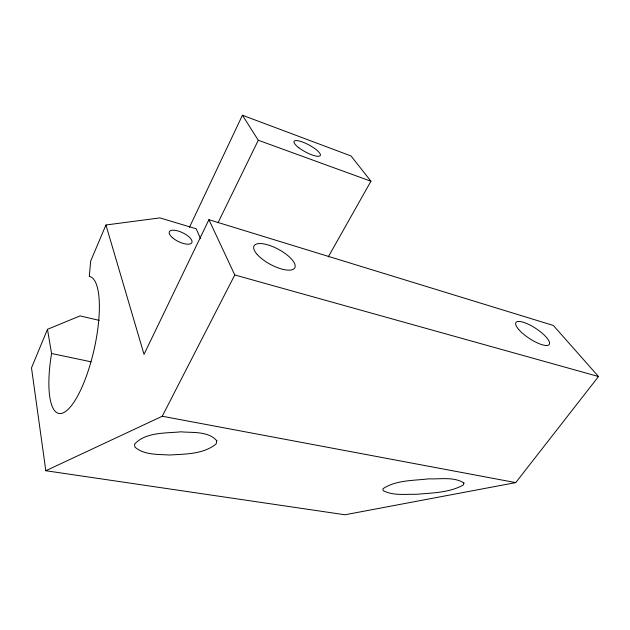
<?xml version="1.0" encoding="UTF-8"?>
<svg xmlns="http://www.w3.org/2000/svg" width="630" height="630" viewBox="0 0 630 630"><rect width="100%" height="100%" fill="white"/><g stroke="black" fill="none" stroke-linecap="round" stroke-linejoin="round"><path stroke-width="0.94" d="M99.217 320.379L80.073 315.906L47.471 329.325L31.5 367.881L45.817 470.728L344.98 514.773L515.726 482.612L598.5 376.519L553.368 325.482L208.916 219.689L144.026 354.351L105.942 224.997L159.862 217.893L196.198 228.784L200.482 238.51M105.942 224.997L90.657 261.119L89.31 276.405A70.19 20.499 -77.3 0 1 95.162 344.579A70.19 20.499 -77.3 0 1 61.464 413.406A70.19 20.499 -77.3 0 1 51.566 353.501L47.471 329.325M189.457 227.304L242.432 115.227L351.052 155.98L370.928 181.235L328.214 257.009M218.004 222.784L258.276 140.254L242.432 115.227M45.817 470.728L162.249 416.241L234.785 274.971L208.916 219.689M162.249 416.241L515.726 482.612M51.566 353.501L91.011 361.793M234.785 274.971L598.5 376.519M258.276 140.254L370.928 181.235M216.822 440.811L216.169 443.874C203.435 454.403 185.236 453.994 169.541 455.017C157.972 454.222 144.278 455.214 134.977 447.135L134.513 444.221C145.601 431.936 165.729 433.345 180.944 431.818C192.764 432.92 208.333 430.912 216.822 440.811M463.963 483.005L463.27 485.029C449.127 492.865 432.078 492.849 416.328 494.322C405.358 494.014 393.136 495.936 383.111 490.581L382.945 488.723C396.183 479.966 413.524 480.682 428.794 478.839C440.299 479.335 453.813 476.508 463.963 483.005M518.695 329.474A19.955 5.961 33.3 0 0 547.998 345.287A19.955 5.961 33.3 0 0 531.066 325.615A19.955 5.961 33.3 0 0 518.695 329.474M257.284 254.567A23.137 8.544 28.3 0 0 293.155 269.349A23.137 8.544 28.3 0 0 272.798 246.637A23.137 8.544 28.3 0 0 257.284 254.567M172.281 237.541A12.521 4.883 25.9 0 0 191.591 243.07A12.521 4.883 25.9 0 0 177.928 230.934A12.521 4.883 25.9 0 0 172.281 237.541M298.841 147.759A14.892 3.914 28.3 0 0 320.253 155.555A14.892 3.914 28.3 0 0 302.439 141.994A14.892 3.914 28.3 0 0 298.841 147.759"/></g></svg>
